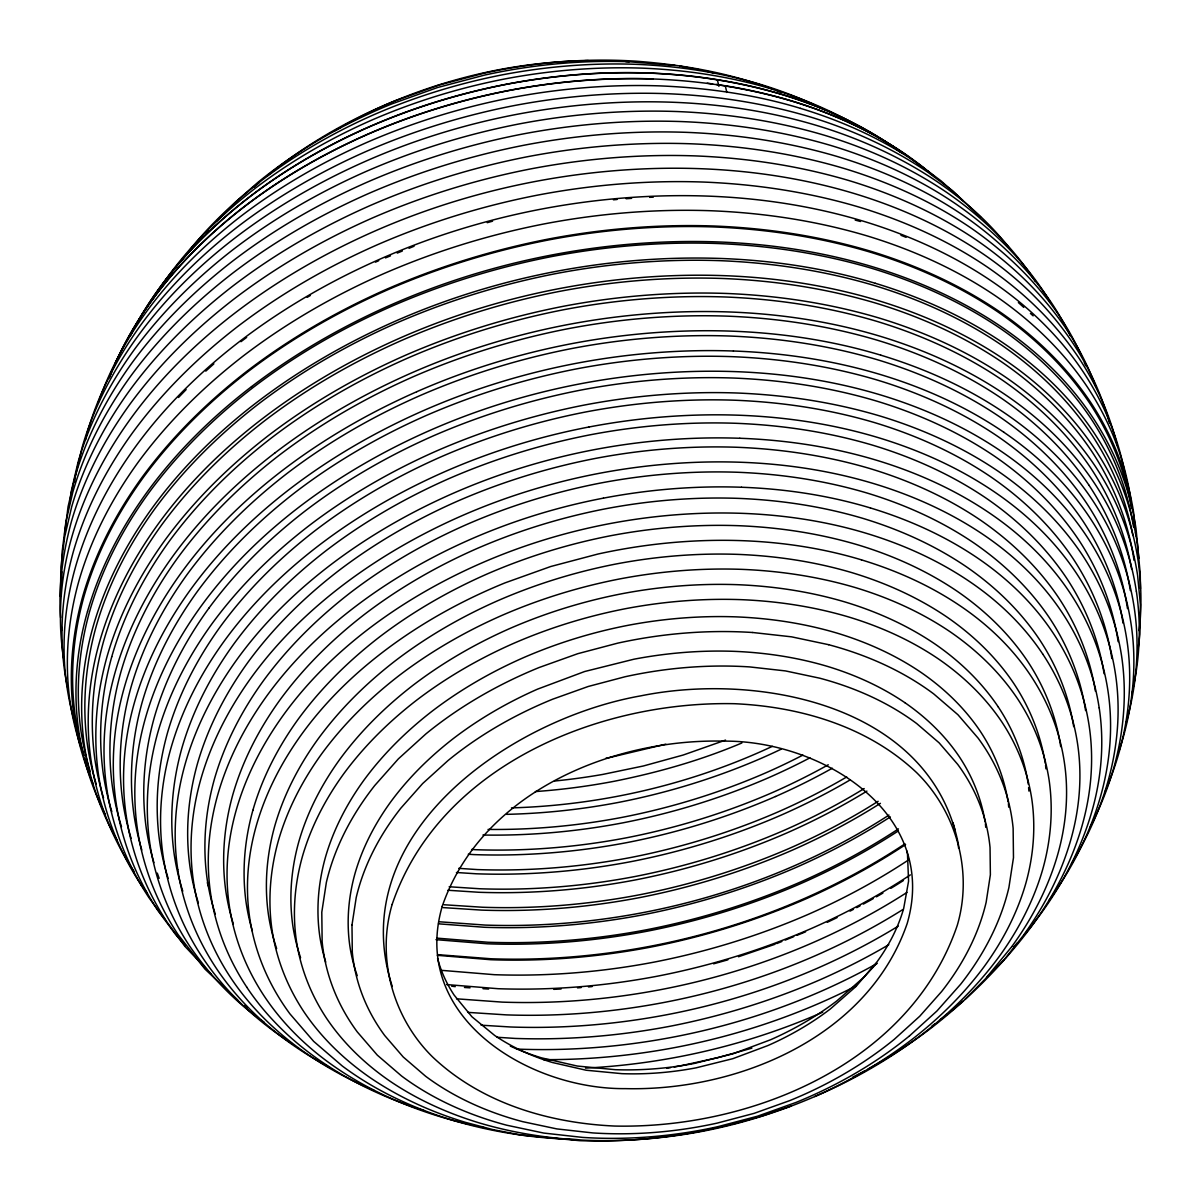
<?xml version="1.0" encoding="UTF-8"?>
<svg xmlns="http://www.w3.org/2000/svg" width="1201" height="1201" viewBox="0 0 1201 1201"><rect width="100%" height="100%" fill="white"/><g stroke="black" fill="none" stroke-linecap="round" stroke-linejoin="round"><path stroke-width="1.5" d="M60.425 596.552L60.891 566.872L64.659 536.922L71.655 506.897A537.733 378.24 -13.3 0 1 130.158 389.74C159.132 350.362 194.247 315.863 232.874 286.003A537.733 378.24 -13.3 0 1 369.953 205.641C420.575 183.603 473.554 167.254 527.734 156.67A537.733 378.24 -13.3 0 1 691.025 143.79C742.638 145.846 794.026 153.608 843.582 168.305A537.733 378.24 -13.3 0 1 970.723 227.83C1005.402 251.79 1036.253 281.394 1059.792 316.464A537.733 378.24 -13.3 0 1 1081.425 355.571M61.701 580.924L61.836 571.736M62.017 560.717L62.152 551.529L65.89 521.85L72.826 492.11A532.779 374.757 -13.3 0 1 130.789 376.033C159.493 337.016 194.292 302.832 232.559 273.243A532.779 374.757 -13.3 0 1 368.377 193.616C418.533 171.788 471.017 155.59 524.702 145.096A532.779 374.757 -13.3 0 1 686.492 132.35C737.624 134.377 788.547 142.063 837.637 156.625A532.779 374.757 -13.3 0 1 963.607 215.61C997.971 239.344 1028.536 268.679 1051.866 303.418A532.779 374.757 -13.3 0 1 1070.181 335.544M1139.149 630.69C1141.926 607.075 1141.4 583.131 1137.947 559.606A541.366 380.792 -13.3 0 0 1095.192 449.594C1071.742 414.12 1040.501 384.23 1005.462 360.3A541.366 380.792 -13.3 0 0 877.346 300.34C827.504 285.298 775.651 277.521 723.663 275.645A541.366 380.792 -13.3 0 0 559.141 288.63C504.54 299.094 451.096 315.593 400.188 337.961A541.366 380.792 -13.3 0 0 262.088 418.939C223.056 448.829 187.596 483.643 158.607 523.441A541.366 380.792 -13.3 0 0 99.683 641.484C88.544 680.246 85.106 721.321 91.171 761.254A541.366 380.792 -13.3 0 0 133.942 871.28M64.599 534.265L68.052 506.762L74.912 477.337A526.864 370.584 -13.3 0 1 132.23 362.567C160.619 323.97 195.027 290.177 232.874 260.917A526.864 370.584 -13.3 0 1 367.176 182.177C416.777 160.589 468.69 144.57 521.759 134.197A526.864 370.584 -13.3 0 1 681.763 121.586C732.325 123.598 782.677 131.194 831.227 145.591A526.849 370.584 -13.3 0 1 955.801 203.93C989.774 227.394 1019.994 256.398 1043.068 290.762A526.849 370.584 -13.3 0 1 1049.914 301.676M69.808 502.513L71.174 491.644L77.945 462.61A519.943 365.72 -13.3 0 1 134.512 349.341C162.525 311.269 196.484 277.911 233.835 249.027A519.943 365.72 -13.3 0 1 366.38 171.323C415.321 150.02 466.558 134.212 518.937 123.973A519.943 365.72 -13.3 0 1 676.824 111.528C726.725 113.51 776.416 121.016 824.336 135.218A519.943 365.72 -13.3 0 1 947.274 192.791C980.797 215.94 1010.626 244.569 1033.4 278.482A519.943 365.72 -13.3 0 1 1035.382 281.529M1137.947 650.101L1139.929 634.248L1140.395 604.568L1137.602 575.339A537.733 378.24 -13.3 0 0 1095.177 466.138C1071.637 431.069 1040.787 401.464 1006.108 377.504A537.733 378.24 -13.3 0 0 878.967 317.98C829.411 303.268 778.008 295.536 726.41 293.464A537.733 378.24 -13.3 0 0 563.104 306.345C508.939 316.929 455.96 333.277 405.337 355.316A537.733 378.24 -13.3 0 0 268.258 435.678C229.631 465.538 194.517 500.036 165.528 539.414A537.733 378.24 -13.3 0 0 107.039 656.572C96.245 695.154 92.837 735.748 98.602 775.471A537.733 378.24 -13.3 0 0 141.027 884.672M74.477 481.871L75.032 478.313M75.303 476.527L81.968 447.943A511.626 359.88 -13.3 0 1 137.665 336.4C165.047 298.764 198.585 265.886 235.456 237.618A511.611 359.865 -13.3 0 1 365.975 161.099C414.075 139.947 464.592 124.379 516.19 114.47A511.611 359.865 -13.3 0 1 671.674 102.22C720.795 103.977 769.811 111.348 816.92 125.535A511.611 359.865 -13.3 0 1 937.981 182.222C965.064 200.822 989.954 222.936 1010.041 249.012M1131.852 694.133L1132.543 690.83M1133.219 687.527C1140.049 655.956 1141.1 623.169 1136.356 591.222M85.376 440.302L87.012 433.276A502.964 353.785 -13.3 0 1 141.733 323.7C168.831 286.874 201.678 254.597 237.813 226.659A502.964 353.785 -13.3 0 1 366.02 151.506C413.369 130.894 462.925 115.596 513.593 105.688A502.964 353.785 -13.3 0 1 666.33 93.663C714.595 95.585 762.665 102.836 809.024 116.572A502.964 353.785 -13.3 0 1 927.938 172.268L952.543 190.659L980.857 217.426M111.753 656.752C101.064 694.974 97.686 735.192 103.391 774.54A532.779 374.757 -13.3 0 0 111.813 811.636M252.871 810.315C244.404 840.565 241.746 872.391 246.25 903.527A421.521 296.497 -13.3 0 0 252.375 931.06M87.538 611.369C76.324 650.507 72.826 691.986 78.951 732.31A546.68 384.53 -13.3 0 0 105.178 814.188M1125.907 723.768C1136.716 686.071 1140.079 646.123 1134.164 607.286A526.473 370.328 -13.3 0 0 1092.58 500.292C1069.776 465.793 1039.405 436.729 1005.327 413.459A526.473 370.313 -13.3 0 0 880.738 355.151M1032.695 924.455L1040.862 913.661A468.345 329.434 -13.3 0 0 1091.844 811.531C1101.482 778.008 1104.455 742.473 1099.2 707.914M1011.782 946.628L985.375 978.845L965.169 999.247M180.165 262.238L186.831 253.771M189.052 250.964C209.95 224.257 235.201 201.288 261.788 180.375A438.905 308.732 -13.3 0 1 373.676 114.786C414.991 96.801 458.242 83.454 502.453 74.807A438.92 308.732 -13.3 0 1 635.734 64.314C677.859 65.98 719.804 72.315 760.263 84.31A438.905 308.732 -13.3 0 1 825.057 110.012M208.959 608.081C236.057 571.256 268.904 538.979 305.039 511.056A502.964 353.785 -13.3 0 1 433.246 435.888C480.595 415.276 530.151 399.993 580.819 390.085A502.964 353.785 -13.3 0 1 733.556 378.045C781.821 379.966 829.891 387.217 876.25 400.969A502.964 353.785 -13.3 0 1 995.164 456.65C1027.606 479.049 1056.46 506.747 1078.483 539.549A502.964 353.785 -13.3 0 1 1118.161 641.679M1024.048 935.099L1031.674 925.806M1005.102 958.623L1022.877 936.059A438.59 308.507 -13.3 0 0 1070.616 840.43C1079.639 809.039 1082.431 775.756 1077.507 743.389A438.59 308.507 -13.3 0 0 1042.873 654.26M206.107 232.829L208.449 230.187M1013.809 946.868L1017.262 942.965M178.514 397.471L186.125 389.604M876.009 964.088L864.165 976.968L836.857 1000.898A260.107 182.957 -13.3 0 1 770.562 1039.766L733.226 1053.727L694.253 1063.455A260.107 182.957 -13.3 0 1 615.257 1069.686L577.231 1066.038L541.471 1057.841A260.107 182.957 -13.3 0 1 510.335 1046.101M216.675 220.999L235.651 201.873L257.795 182.462A420.23 295.596 -13.3 0 1 391.811 103.917L437.509 87.538L484.709 75.062A420.665 295.896 -13.3 0 1 628.678 61.716L675.202 65.424M1004.051 959.794L987.222 976.968M205.776 371.124L213.868 363.858M253.996 187.176L259.281 182.537M909.442 1035.953L936.915 1011.017L960.59 984.31A355.286 249.913 -13.3 0 0 1008.915 887.464L1013.479 857.679L1013.134 828.27A355.301 249.913 -13.3 0 0 978.034 738.03L957.948 714.745L933.702 693.893A355.301 249.913 -13.3 0 0 828.6 644.697M951.282 1011.062L963.052 1001.094M251.549 386.617C212.142 416.837 176.322 451.981 147.047 492.17A546.68 384.53 -13.3 0 0 87.553 611.369M274.999 452.867C236.627 482.292 201.753 516.505 173.244 555.658A532.388 374.472 -13.3 0 0 115.296 671.734C104.337 709.851 100.959 750.25 106.919 789.522A532.388 374.472 -13.3 0 0 148.984 897.717L164.822 919.335M940.413 1019.664L947.199 1014.29M416.702 391.736C466.213 369.968 518.171 353.935 571.271 343.741A526.473 370.313 -13.3 0 1 731.274 331.146C781.836 332.947 832.263 340.544 880.738 355.136M822.73 1012.173C776.672 1032.425 728.301 1047.347 678.88 1056.82A489.978 344.642 -13.3 0 1 585.457 1068.109M725.539 740.101L683.219 755.024L643.316 765.998L602.782 774.42A469.171 330.005 -13.3 0 1 554.517 781.025M385.461 257.9L390.505 255.843M397.231 253.096L402.29 251.039M409.016 248.307L414.06 246.25M741.873 742.969C700.889 760.353 657.863 772.528 614.251 781.266A481.391 338.607 -13.3 0 1 535.376 791.564M775.531 796.503C727.986 817.205 678.205 832.563 627.312 842.517A505.201 355.361 -13.3 0 1 473.885 854.602L468.285 854.241M776.792 943.551L781.881 941.479M785.259 940.098L793.726 936.66M797.119 935.279L805.586 931.826M738.51 956.747L775.095 944.241M791.234 1106.001L761.974 1115.999L732.055 1124.361M665.804 744.155L609.447 757.591A468.345 329.434 -13.3 0 1 605.874 758.251M751.856 1048.173L717.853 1057.661L681.507 1065.647A481.031 338.352 -13.3 0 1 674.196 1066.998M487.231 222.68L492.545 221.194M713.619 963.818L727.866 959.824M730.268 1124.752L701.684 1131.042A402.2 282.896 -13.3 0 1 579.558 1140.665L520.754 1135.02L492.575 1129.54L465.448 1122.35A402.2 282.896 -13.3 0 1 370.358 1077.822C344.417 1059.898 321.343 1037.754 303.733 1011.527A402.185 282.896 -13.3 0 1 272.011 929.859C267.703 900.149 270.255 869.794 278.317 840.925A402.185 282.896 -13.3 0 1 322.063 753.312C343.741 723.858 370.013 698.051 398.897 675.713A402.185 282.896 -13.3 0 1 501.433 615.618C539.279 599.134 578.912 586.899 619.431 578.987A402.185 282.896 -13.3 0 1 741.557 569.349C780.17 570.895 818.602 576.69 855.667 587.679A402.2 282.896 -13.3 0 1 950.757 632.206C976.698 650.131 999.772 672.275 1017.382 698.502A402.185 282.896 -13.3 0 1 1049.119 780.17C1053.412 809.879 1050.875 840.235 1042.798 869.089A402.185 282.896 -13.3 0 1 999.052 956.717C977.374 986.171 951.117 1011.978 922.218 1034.316A402.185 282.896 -13.3 0 1 819.698 1094.411C782.286 1110.925 743.179 1123.445 703.02 1131.207A380.612 267.718 -13.3 0 1 587.439 1140.319C550.914 1138.863 514.538 1133.369 479.454 1122.965A380.612 267.718 -13.3 0 1 389.469 1080.825C364.924 1063.876 343.081 1042.918 326.417 1018.103A380.612 267.718 -13.3 0 1 296.392 940.803C292.308 912.7 294.725 883.966 302.367 856.658A380.612 267.718 -13.3 0 1 343.771 773.729C364.278 745.866 389.139 721.441 416.477 700.303A380.612 267.718 -13.3 0 1 513.503 643.421C549.322 627.823 586.824 616.248 625.181 608.757A380.612 267.718 -13.3 0 1 740.762 599.644C777.287 601.101 813.662 606.595 848.747 616.999A380.612 267.718 -13.3 0 1 938.732 659.139C963.277 676.088 985.12 697.045 1001.784 721.861A380.612 267.718 -13.3 0 1 1031.809 799.16C1035.878 827.264 1033.476 855.998 1025.834 883.305A380.612 267.718 -13.3 0 1 984.43 966.235C963.923 994.098 939.062 1018.523 911.724 1039.661A380.612 267.718 -13.3 0 1 814.698 1096.543M588.91 427.001C539.249 436.533 490.639 451.531 444.34 471.888A492.425 346.368 -13.3 0 0 318.73 545.539C283.211 572.742 250.964 604.403 224.587 640.598A492.425 346.368 -13.3 0 0 170.992 747.968C160.874 783.217 157.736 820.583 163.261 856.913A492.425 346.368 -13.3 0 0 202.158 956.987C223.491 989.264 251.895 1016.436 283.766 1038.204A492.41 346.368 -13.3 0 0 292.308 1043.834M603.442 498.13C557.624 506.927 512.782 520.754 470.071 539.534A453.648 319.091 -13.3 0 0 341.519 617.494C313.776 640.253 288.525 666.15 267.358 695.169A454.233 319.511 -13.3 0 0 217.921 794.206C209.755 822.775 206.452 852.785 209.259 882.405A453.648 319.091 -13.3 0 0 246.685 987.012M733.421 351.007C783.307 352.809 833.089 360.285 880.933 374.697A519.553 365.449 -13.3 0 1 1003.871 432.27M739.816 438.26C786.009 439.941 832.083 446.862 876.37 460.193A481.031 338.352 -13.3 0 1 990.209 513.503C1021.36 534.73 1049.089 561.317 1069.941 592.829A481.031 338.352 -13.3 0 1 1107.922 690.59C1113.342 726.08 1110.249 762.575 1100.386 797.014A481.031 338.352 -13.3 0 1 1049.013 900.495M741.497 487.246C785.109 488.822 828.63 495.352 870.455 507.963M516.49 1049.013L519.898 1049.194A504.825 355.091 -13.3 0 0 673.326 1037.079C724.248 1027.335 774.075 1011.948 821.544 991.08A504.825 355.091 -13.3 0 0 877.315 963.337M563.419 1138.998C525.903 1137.167 488.552 1131.027 452.552 1120.233M566.902 1139.179L572.126 1139.434A420.665 295.896 -13.3 0 0 577.396 1139.569M625.691 61.611L629.219 61.836M471.603 849.452L475.281 849.692A498.28 350.497 -13.3 0 0 626.592 837.773C676.794 827.954 725.899 812.807 772.798 792.39A498.28 350.497 -13.3 0 0 828.255 764.782M458.752 868.353L477.428 869.584A505.201 355.361 -13.3 0 0 630.84 857.484C681.748 847.531 731.514 832.173 779.074 811.471A505.201 355.361 -13.3 0 0 846.705 776.957M456.44 872.496L476.242 873.788A511.116 359.519 -13.3 0 0 631.456 861.552C682.949 851.479 733.301 835.941 781.416 814.999A511.116 359.519 -13.3 0 0 849.843 780.08M449.174 886.758L479.769 888.755A511.116 359.519 -13.3 0 0 634.984 876.52C686.477 866.446 736.844 850.908 784.959 829.966A511.116 359.519 -13.3 0 0 864.18 788.562M447.883 890.256L478.779 892.268A516.085 363.002 -13.3 0 0 635.494 879.913C687.482 869.764 738.33 854.061 786.91 832.924A516.085 363.002 -13.3 0 0 866.912 791.114M444.145 904.758L482.322 907.235A516.085 363.002 -13.3 0 0 639.037 894.88C691.025 884.732 741.873 869.029 790.453 847.891A516.085 363.002 -13.3 0 0 878.141 801.292M443.034 907.596L481.511 910.103A520.108 365.84 -13.3 0 0 639.442 897.642C691.836 887.404 743.089 871.596 792.044 850.278A520.093 365.84 -13.3 0 0 880.408 803.334M464.472 987.477L470.026 987.838M483.012 988.693L488.582 989.054M497.154 1037.259L515.154 1038.43A511.116 359.519 -13.3 0 0 670.368 1026.194C721.861 1016.121 772.228 1000.583 820.343 979.641A511.116 359.519 -13.3 0 0 888.755 944.722M752.652 632.492L791.519 636.83L828.615 644.682M467.805 1012.368L506.282 1014.875A519.718 365.569 -13.3 0 0 664.243 1002.415C716.652 992.371 767.949 976.518 816.83 955.05A519.718 365.569 -13.3 0 0 902.882 909.547M481.091 1025.189L510.635 1026.99A515.709 362.747 -13.3 0 0 667.366 1014.62C719.369 1004.652 770.276 988.933 818.767 967.631A515.709 362.747 -13.3 0 0 898.288 926.106M439.701 921.798L485.054 925.07A519.718 365.569 -13.3 0 0 643 912.61C695.424 902.567 746.722 886.713 795.587 865.245A519.718 365.569 -13.3 0 0 888.98 815.074M438.29 954.69L491.059 958.773A525.032 369.308 -13.3 0 0 650.627 946.193C703.576 936.044 755.414 920.041 804.775 898.348A525.032 369.308 -13.3 0 0 904.969 843.838M456.5 998.812L502.123 1002.114A522.825 367.761 -13.3 0 0 661.015 989.579C713.739 979.476 765.352 963.532 814.518 941.929A522.825 367.761 -13.3 0 0 906.995 892.403M899.759 151.701L892.598 146.342A468.69 329.674 -13.3 0 0 781.776 94.459C738.585 81.638 693.788 74.882 648.81 73.096A468.69 329.674 -13.3 0 0 506.477 84.31C459.262 93.543 413.084 107.79 368.962 126.991A468.69 329.674 -13.3 0 0 249.493 197.039C215.82 223.071 185.224 253.141 159.958 287.459A468.69 329.674 -13.3 0 0 130.113 336.085M928.853 171.893L905.299 154.268A481.391 338.607 -13.3 0 0 791.474 100.989C747.112 87.823 701.114 80.887 654.905 79.041A481.391 338.607 -13.3 0 0 508.729 90.57C460.223 100.043 412.799 114.68 367.476 134.407A481.391 338.607 -13.3 0 0 244.779 206.347C210.19 233.084 178.754 263.965 152.812 299.214A481.391 338.607 -13.3 0 0 113.63 367.341M438.515 923.824L484.423 927.277A523.216 368.031 -13.3 0 0 643.301 914.742C696.01 904.443 747.562 888.53 796.818 867.107A523.216 368.031 -13.3 0 0 890.331 816.905M436.669 938.116L487.951 942.245A523.216 368.031 -13.3 0 0 646.844 929.709C699.552 919.411 751.105 903.497 800.346 882.074A523.216 368.031 -13.3 0 0 898.453 828.885M435.993 939.662L487.516 943.806A525.422 369.578 -13.3 0 0 647.069 931.225C700.003 920.882 751.766 904.908 801.232 883.381A525.422 369.578 -13.3 0 0 898.213 830.987M437.329 955.32L490.774 959.719A526.744 370.509 -13.3 0 0 650.732 947.109C703.801 936.735 755.699 920.717 805.286 899.144A526.744 370.509 -13.3 0 0 905.584 844.588M440.872 970.288L494.317 974.687A526.744 370.509 -13.3 0 0 654.305 962.076C707.359 951.702 759.257 935.684 808.828 914.111A526.744 370.509 -13.3 0 0 909.142 859.541M446.607 984.565L498.13 988.708A525.422 369.578 -13.3 0 0 657.683 976.128C710.617 965.784 762.38 949.811 811.846 928.283A525.422 369.578 -13.3 0 0 910.358 874.883M451.651 986.186L455.269 986.652M680.066 66.1L701.249 70.108M704.732 70.844L708.23 71.58M470.176 1124.676L473.569 1125.397M482.036 1127.184L485.414 1127.904M709.941 72L713.364 72.856M468.525 1124.256L455.224 1120.968A438.02 308.102 -13.3 0 1 336.82 1068.214C308.387 1048.878 283.121 1024.618 264.085 995.899A438.59 308.507 -13.3 0 1 229.466 906.755C224.512 874.403 227.334 841.12 236.342 809.729A438.59 308.507 -13.3 0 1 284.097 714.1C307.561 681.838 336.31 653.659 367.926 629.414A438.59 308.507 -13.3 0 1 479.815 563.824C521.054 545.689 564.35 532.343 608.577 523.846A438.59 308.507 -13.3 0 1 741.873 513.337C778.924 514.674 815.869 519.718 851.734 529.176A438.02 308.102 -13.3 0 1 970.153 581.945C998.586 601.266 1023.852 625.541 1042.873 654.26M855.232 220.098L860.517 221.494M800.527 108.375C755.204 94.579 707.99 87.943 660.745 85.917A492.785 346.624 -13.3 0 0 511.101 97.716C461.454 107.414 412.904 122.397 366.515 142.589A492.785 346.624 -13.3 0 0 240.891 216.24C205.491 243.608 173.319 275.224 146.762 311.299A492.785 346.624 -13.3 0 0 98.032 403.221M875.334 283.301C825.192 268.198 773.039 260.362 720.75 258.47A544.473 382.984 -13.3 0 0 555.282 271.531C500.367 282.04 446.622 298.644 395.429 321.132A544.473 382.984 -13.3 0 0 256.534 402.575C217.276 432.645 181.606 467.669 152.452 507.693A544.458 382.969 -13.3 0 0 93.183 626.412C81.983 665.384 78.53 706.698 84.625 746.872A544.473 382.984 -13.3 0 0 117.067 840.235M861.492 559.861C822.715 548.181 782.361 542.116 741.918 540.66A420.665 295.896 -13.3 0 0 597.933 554.036L550.734 566.512L505.02 582.875A420.23 295.596 -13.3 0 0 371.034 661.451C345.272 682.513 321.883 706.548 302.247 733.466A421.221 296.287 -13.3 0 0 256.413 825.297C248.832 851.779 245.77 879.627 248.382 907.085A420.23 295.596 -13.3 0 0 289.891 1013.824L313.656 1041.357L342.315 1066.023A420.665 295.896 -13.3 0 0 452.567 1120.203M1003.871 432.27C1037.514 455.224 1067.464 483.913 1089.998 517.946A519.553 365.449 -13.3 0 1 1131.012 623.544C1136.882 661.871 1133.534 701.294 1122.875 738.495A519.553 365.449 -13.3 0 1 1118.867 751.361M904.969 702.735C926.181 717.387 945.052 735.492 959.449 756.945A328.924 231.358 -13.3 0 1 985.12 821.964M256.954 1016.962C230.592 997.43 208.118 972.975 189.563 945.968A502.964 353.785 -13.3 0 1 149.885 843.838C144.51 806.682 147.693 768.715 157.781 732.625A502.964 353.785 -13.3 0 1 212.502 623.049C239.599 586.223 272.447 553.961 308.582 526.023A502.964 353.785 -13.3 0 1 436.789 450.855C484.123 430.243 533.694 414.961 584.362 405.052A502.964 353.785 -13.3 0 1 737.099 393.012C785.364 394.934 833.434 402.185 879.778 415.936A502.964 353.785 -13.3 0 1 998.707 471.618C1031.134 494.016 1059.988 521.714 1082.011 554.517A502.964 353.785 -13.3 0 1 1121.689 656.647C1127.078 693.788 1123.896 731.769 1113.807 767.844A502.964 353.785 -13.3 0 1 1090.343 826.753M261.293 1020.204L264.19 1022.366M244.569 1005.492L247.286 1007.624M237.783 1000.178L204.891 969.012L178.018 934.528A511.611 359.865 -13.3 0 1 137.635 830.552C131.87 792.81 135.158 753.988 145.651 717.357A511.626 359.88 -13.3 0 1 201.363 605.814C228.745 568.193 262.268 535.316 299.139 507.032A511.611 359.865 -13.3 0 1 429.673 430.513C477.773 409.361 528.275 393.793 579.873 383.885A511.611 359.865 -13.3 0 1 735.357 371.634C784.493 373.391 833.494 380.762 880.603 394.949A511.611 359.865 -13.3 0 1 1001.664 451.636C1034.797 474.23 1064.296 502.498 1086.485 536.006A511.611 359.865 -13.3 0 1 1126.868 639.983C1132.648 677.724 1129.345 716.547 1118.852 753.177A511.626 359.88 -13.3 0 1 1105.325 791.099M1018.388 302.547L1023.747 307.381M1030.443 313.431L1033.13 315.848M962.902 200.582L941.164 180.961L917.054 162.931A492.41 346.368 -13.3 0 0 800.512 108.375M211.376 974.476L184.924 946.343L167.434 922.653A519.553 365.449 -13.3 0 1 126.42 817.07C120.55 778.743 123.898 739.321 134.557 702.12A519.553 365.449 -13.3 0 1 191.124 588.835C218.927 550.628 252.991 517.241 290.432 488.522A519.553 365.449 -13.3 0 1 422.992 410.817C471.828 389.334 523.126 373.526 575.519 363.468A519.568 365.449 -13.3 0 1 733.421 351.022M185.404 945.863L175.481 934.378L157.766 910.388A526.473 370.328 -13.3 0 1 116.197 803.379C110.252 764.557 113.645 724.608 124.454 686.912A526.473 370.313 -13.3 0 1 181.771 572.111C209.95 533.409 244.449 499.571 282.4 470.477A526.473 370.328 -13.3 0 1 416.717 391.736M1089.067 485.339C1065.993 450.975 1035.772 421.971 1001.799 398.507A526.849 370.584 -13.3 0 0 877.225 340.183C828.675 325.771 778.323 318.175 727.746 316.163A526.864 370.584 -13.3 0 0 567.758 328.774C514.689 339.147 462.775 355.166 413.174 376.754A526.864 370.584 -13.3 0 0 278.872 455.494C241.026 484.754 206.617 518.562 178.228 557.144A526.864 370.584 -13.3 0 0 120.911 671.929C110.342 709.716 107.009 749.499 112.639 788.411A526.864 370.584 -13.3 0 0 121.496 826.798M998.241 706.894C981.577 682.078 959.734 661.12 935.189 644.156A380.612 267.718 -13.3 0 0 845.204 602.031C810.12 591.613 773.744 586.133 737.219 584.677A380.612 267.718 -13.3 0 0 621.638 593.789C583.296 601.281 545.794 612.855 509.96 628.453A380.612 267.718 -13.3 0 0 412.934 685.336C385.596 706.473 360.735 730.899 340.228 758.762A380.612 267.718 -13.3 0 0 298.824 841.691C291.182 868.999 288.78 897.732 292.849 925.836A380.612 267.718 -13.3 0 0 300.58 957.692M141.027 884.672L147.408 893.319M246.655 987.027C266.352 1016.782 292.549 1041.868 321.943 1061.939A454.248 319.511 -13.3 0 0 414.615 1107.487M207.323 882.72L208.404 886.233M953.024 822.685L954.885 829.621M392.277 986.486C342.705 834.485 510.38 718.889 640.764 695.859C759.497 671.779 931.315 705.332 958.428 844.588L958.563 848.206M725.284 85.796L726.845 92.462M717.327 79.671L718.904 86.322M177.808 869.764C172.404 834.275 175.481 797.779 185.359 763.341A481.031 338.352 -13.3 0 1 237.723 658.448C263.469 623.079 294.996 592.168 329.674 565.581A481.031 338.352 -13.3 0 1 452.387 493.641C497.619 473.749 545.104 459.112 593.624 449.79A481.031 338.352 -13.3 0 1 739.816 438.275M1135.005 526.518L1133.759 513.473A548.407 385.746 -13.3 0 0 1090.478 402.11C1066.473 366.35 1035.022 336.16 999.652 311.735A548.407 385.746 -13.3 0 0 869.989 251.024C819.442 236.027 767.034 228.13 714.4 226.028A548.407 385.746 -13.3 0 0 547.866 239.149C492.62 249.958 438.59 266.622 386.962 289.096A548.407 385.746 -13.3 0 0 247.166 371.049C207.773 401.509 171.968 436.699 142.409 476.857A548.407 385.746 -13.3 0 0 82.749 596.327C71.745 635.674 68.277 677.079 74.147 717.582A548.407 385.746 -13.3 0 0 92.867 783.367M1135.53 532.118L1135.891 535.841M1131.357 505.876L1130.636 498.415A548.842 386.061 -13.3 0 0 1087.325 386.962C1063.305 351.172 1031.809 320.967 996.425 296.512A548.842 386.046 -13.3 0 0 866.642 235.756C816.064 220.744 763.611 212.847 710.947 210.745A548.842 386.046 -13.3 0 0 544.263 223.896C488.972 234.69 434.897 251.384 383.239 273.873A548.842 386.046 -13.3 0 0 243.323 355.901C203.9 386.377 168.065 421.596 138.49 461.785A548.842 386.046 -13.3 0 0 78.786 581.359C67.766 620.737 64.314 662.171 70.183 702.705A548.842 386.046 -13.3 0 0 80.542 746.271M1045.576 765.202L1045.921 768.85M1028.596 787.631L1028.927 791.084M1008.405 803.664L1008.735 807.192M985.405 823.736L985.751 827.324M60.575 617.569C58.279 585.292 63.007 552.88 71.369 521.729A541.756 381.077 -13.3 0 1 130.308 403.701C159.493 364.023 194.877 329.269 233.805 299.169A541.756 381.077 -13.3 0 1 371.905 218.207C422.902 196.003 476.272 179.534 530.857 168.876A541.756 381.077 -13.3 0 1 695.379 155.905C747.367 157.977 799.145 165.783 849.077 180.6A541.756 381.077 -13.3 0 1 977.164 240.575C1012.113 264.7 1043.189 294.53 1066.908 329.855A541.771 381.077 -13.3 0 1 1095.762 386.422M61.461 626.772L61.806 630.465M1138.863 558.435L1136.011 528.68A546.68 384.53 -13.3 0 0 1092.835 417.588C1069.145 381.753 1037.604 351.578 1002.235 327.423A546.68 384.53 -13.3 0 0 872.857 266.862C822.52 251.685 770.156 243.833 717.658 241.926A546.68 384.53 -13.3 0 0 551.514 255.047C496.373 265.601 442.418 282.265 391.016 304.859A546.68 384.53 -13.3 0 0 251.549 386.632M1140.44 588.685L1140.244 573.703L1137.422 544.068A544.473 382.984 -13.3 0 0 1094.411 433.411C1070.827 397.726 1039.405 367.671 1004.171 343.621A544.473 382.984 -13.3 0 0 875.319 283.301M109.036 378.105A474.155 333.518 -13.3 0 1 113.224 367.821M114.726 364.398A474.155 333.518 -13.3 0 1 653.089 78.891M707.179 83.199A474.155 333.518 -13.3 0 1 712.643 83.92M716.276 84.43A474.155 333.518 -13.3 0 1 925.581 169.191M928.373 171.443A474.155 333.518 -13.3 0 1 935.189 177.208M109.531 377.324A481.391 338.607 -13.3 0 1 112.218 370.659M129.903 336.1A461.649 324.72 -13.3 0 1 902.597 153.338M131.089 838.283A519.943 365.72 -13.3 0 1 122.862 802.088C117.293 763.686 120.595 724.428 131.029 687.137A519.943 365.72 -13.3 0 1 187.581 573.853C215.61 535.781 249.553 502.423 286.919 473.539A519.943 365.72 -13.3 0 1 419.449 395.85C468.39 374.532 519.628 358.724 572.006 348.485A519.943 365.72 -13.3 0 1 729.893 336.04C779.794 338.036 829.486 345.528 877.406 359.745A519.943 365.72 -13.3 0 1 1000.343 417.302C1033.881 440.467 1063.711 469.081 1086.47 502.994A519.943 365.72 -13.3 0 1 1127.484 608.577M903.422 880.528A526.744 370.509 -13.3 0 1 890.857 888.335M882.885 893.079A526.744 370.509 -13.3 0 1 876.43 896.817M873.187 898.663A526.744 370.509 -13.3 0 1 863.354 904.098M860.036 905.869A526.744 370.509 -13.3 0 1 856.718 907.641M853.386 909.382A526.744 370.509 -13.3 0 1 850.038 911.124M837.067 917.609A526.744 370.509 -13.3 0 1 827.249 922.308M592.123 986.561A526.744 370.509 -13.3 0 1 588.46 986.922M581.164 987.567A526.744 370.509 -13.3 0 1 577.516 987.868M561.107 988.963A526.744 370.509 -13.3 0 1 553.826 989.339M1089.067 485.339A526.849 370.584 -13.3 0 1 1130.351 590.562M856.403 985.766A497.92 350.242 -13.3 0 1 822.34 1001.934C775.531 1022.516 726.365 1037.664 676.163 1047.317A497.92 350.227 -13.3 0 1 543.513 1059.627M111.753 656.752A532.779 374.757 -13.3 0 1 169.701 540.675C198.42 501.658 233.204 467.474 271.486 437.885A532.779 374.757 -13.3 0 1 407.304 358.273C457.446 336.43 509.945 320.232 563.614 309.738A532.779 374.757 -13.3 0 1 725.404 296.992C776.537 299.034 827.459 306.705 876.565 321.267A532.779 374.757 -13.3 0 1 1002.535 380.252C1036.883 403.986 1067.449 433.321 1090.778 468.06A532.779 374.757 -13.3 0 1 1131.627 569.109M275.014 452.867A532.388 374.472 -13.3 0 1 410.832 373.241C460.884 351.232 513.443 335.034 567.127 324.72A532.388 374.472 -13.3 0 1 728.932 311.96C780.049 313.791 831.062 321.478 880.078 336.235A532.388 374.472 -13.3 0 1 1006.048 395.219C1040.531 418.729 1071.217 448.153 1094.306 483.012A532.388 374.472 -13.3 0 1 1136.341 591.222M103.556 797.929A537.733 378.24 -13.3 0 1 95.059 760.503C89.309 720.78 92.702 680.186 103.496 641.604A537.733 378.24 -13.3 0 1 162 524.462C190.974 485.069 226.088 450.57 264.715 420.71A537.733 378.24 -13.3 0 1 401.795 340.348C452.417 318.31 505.396 301.961 559.576 291.378A537.733 378.24 -13.3 0 1 722.867 278.497C774.48 280.554 825.868 288.315 875.424 303.012A537.733 378.24 -13.3 0 1 1002.565 362.537C1037.244 386.497 1068.094 416.101 1091.634 451.171A537.733 378.24 -13.3 0 1 1134.059 560.372M96.2 783.998A541.756 381.077 -13.3 0 1 87.643 746.286C81.833 706.263 85.271 665.369 96.14 626.502A541.756 381.077 -13.3 0 1 155.079 508.473C184.263 468.795 219.648 434.041 258.56 403.941A541.756 381.077 -13.3 0 1 396.66 322.979C447.658 300.79 501.042 284.322 555.628 273.648A541.756 381.077 -13.3 0 1 720.135 260.677C772.138 262.749 823.916 270.555 873.848 285.373A541.756 381.077 -13.3 0 1 1001.934 345.348C1036.868 369.473 1067.959 399.302 1091.679 434.642A541.771 381.077 -13.3 0 1 1132.873 535.556M934.858 1023.898A438.59 308.507 -13.3 0 1 932.051 1025.984M233.354 923.989A438.905 308.732 -13.3 0 1 225.923 891.788C221.209 859.376 224.002 826.228 232.799 794.747A438.905 308.732 -13.3 0 1 280.554 699.117C304.198 666.975 332.872 638.827 364.398 614.447A438.905 308.732 -13.3 0 1 476.287 548.857C517.601 530.857 560.837 517.526 605.064 508.879A438.92 308.732 -13.3 0 1 738.345 498.37C780.47 500.051 822.415 506.372 862.873 518.367A438.905 308.732 -13.3 0 1 966.64 566.962C994.953 586.508 1020.129 610.678 1039.345 639.307A438.905 308.732 -13.3 0 1 1073.694 726.62M603.442 498.145A454.248 319.511 -13.3 0 1 741.482 487.246M424.463 1110.715A454.248 319.511 -13.3 0 1 416.237 1108.043M870.44 507.963A454.248 319.511 -13.3 0 1 977.929 558.285C1007.354 578.342 1033.536 603.442 1053.232 633.197A454.233 319.511 -13.3 0 1 1089.097 725.509C1094.216 759.017 1091.289 793.486 1081.981 826.003A454.233 319.511 -13.3 0 1 1032.515 925.055C1003.751 963.818 969.387 998.346 931.27 1027.951A421.221 296.287 -13.3 0 1 868.128 1069.04M215.279 914.126A454.579 319.751 -13.3 0 1 207.248 879.732C202.384 846.165 205.251 811.846 214.379 779.224A454.579 319.751 -13.3 0 1 263.83 680.186C288.33 646.904 318.01 617.734 350.662 592.483A454.579 319.751 -13.3 0 1 466.543 524.567C509.329 505.936 554.126 492.11 599.915 483.162A454.579 319.751 -13.3 0 1 737.954 472.278C781.596 474.02 825.042 480.565 866.927 492.995A454.579 319.751 -13.3 0 1 974.401 543.317C1003.721 563.569 1029.797 588.595 1049.704 618.245A454.579 319.751 -13.3 0 1 1085.569 710.557M276.635 948.55A402.185 282.896 -13.3 0 1 268.469 914.892C264.16 885.182 266.712 854.827 274.774 825.958A402.185 282.896 -13.3 0 1 318.535 738.345C340.198 708.89 366.47 683.084 395.369 660.745A402.185 282.896 -13.3 0 1 497.89 600.65C535.751 584.166 575.369 571.931 615.888 564.02A402.185 282.896 -13.3 0 1 738.03 554.382C776.627 555.928 815.059 561.723 852.125 572.712A402.2 282.896 -13.3 0 1 947.229 617.239C973.155 635.164 996.23 657.307 1013.839 683.534A402.185 282.896 -13.3 0 1 1045.29 763.401M90.255 771.597A544.864 383.254 -13.3 0 1 81.098 731.889C75.258 691.656 78.711 650.507 89.64 611.414A544.879 383.254 -13.3 0 1 148.924 492.71C178.273 452.807 213.853 417.858 253.006 387.593A544.864 383.254 -13.3 0 1 391.901 306.165C443.184 283.841 496.869 267.283 551.769 256.549A544.864 383.254 -13.3 0 1 717.222 243.503C769.526 245.589 821.604 253.441 871.806 268.333A544.864 383.254 -13.3 0 1 1000.643 328.654C1035.772 352.929 1067.043 382.924 1090.898 418.458A544.879 383.269 -13.3 0 1 1133.594 527.269M86.937 764.286A547.086 384.815 -13.3 0 1 85.181 758.972M84.07 755.414A547.086 384.815 -13.3 0 1 75.423 717.342C69.568 676.929 73.021 635.629 84.01 596.372A547.086 384.815 -13.3 0 1 143.519 477.187C173.004 437.119 208.719 402.02 248.022 371.634A547.071 384.815 -13.3 0 1 387.488 289.891C438.981 267.463 492.89 250.829 548.001 240.065A547.071 384.815 -13.3 0 1 714.13 226.959C766.643 229.061 818.932 236.942 869.344 251.895A547.086 384.815 -13.3 0 1 998.692 312.47C1033.971 336.835 1065.362 366.951 1089.322 402.635A547.086 384.815 -13.3 0 1 1131.582 508.218M252.871 810.315A421.521 296.497 -13.3 0 1 298.719 718.483C321.433 687.618 348.966 660.58 379.246 637.161A421.521 296.497 -13.3 0 1 486.705 574.168C526.383 556.889 567.908 544.083 610.378 535.781A421.521 296.497 -13.3 0 1 738.375 525.693C778.833 527.299 819.127 533.379 857.964 544.894A421.521 296.497 -13.3 0 1 957.632 591.568C984.82 610.333 1009.005 633.543 1027.456 661.045A421.521 296.497 -13.3 0 1 1060.708 746.632M865.05 1070.722A421.221 296.287 -13.3 0 1 852.62 1077.267M1011.782 946.628A421.221 296.287 -13.3 0 0 1057.631 854.797C1065.212 828.315 1068.259 800.467 1065.662 773.009A420.665 295.896 -13.3 0 0 1030.953 676.013C1015.13 652.008 994.683 631.276 971.729 614.071A420.665 295.896 -13.3 0 0 861.477 559.876M437.569 958.473A244.629 172.073 -13.3 0 0 454.143 995.119L471.903 1016.752L494.662 1035.442A244.629 172.073 -13.3 0 0 552.505 1062.525L586.148 1070.226L621.908 1073.664A244.629 172.073 -13.3 0 0 696.205 1067.809L732.865 1058.666L767.964 1045.531A244.629 172.073 -13.3 0 0 830.326 1008.975L856.013 986.456L877.06 961.776A244.629 172.073 -13.3 0 0 903.677 908.466L908.572 881.204L907.506 854.391A244.629 172.073 -13.3 0 0 906.965 851.104M357.222 975.662A328.924 231.358 -13.3 0 1 349.866 946.163C346.338 921.873 348.425 897.027 355.031 873.427A328.924 231.358 -13.3 0 1 390.805 801.773C408.535 777.678 430.018 756.585 453.648 738.315A328.924 231.358 -13.3 0 1 537.493 689.164L584.692 671.509L633.993 659.199A328.924 231.358 -13.3 0 1 733.886 651.332C765.457 652.593 796.894 657.322 827.204 666.315A328.924 231.358 -13.3 0 1 904.969 702.735M588.91 427.016A492.41 346.368 -13.3 0 1 738.57 415.216C785.859 416.912 833.029 424.013 878.366 437.659A492.41 346.368 -13.3 0 1 994.878 492.215C1026.78 513.953 1055.154 541.171 1076.516 573.417A492.425 346.368 -13.3 0 1 1115.384 673.506C1120.938 709.821 1117.771 747.187 1107.667 782.436A492.425 346.368 -13.3 0 1 1071.487 863.699M168.2 878.486A492.785 346.624 -13.3 0 1 159.718 841.946C154.449 805.541 157.571 768.34 167.449 732.985A492.785 346.624 -13.3 0 1 221.059 625.631C247.616 589.541 279.803 557.925 315.202 530.557A492.785 346.624 -13.3 0 1 440.812 456.92C487.201 436.714 535.751 421.746 585.397 412.033A492.785 346.624 -13.3 0 1 735.042 400.233C782.331 402.125 829.441 409.226 874.853 422.692A492.785 346.624 -13.3 0 1 991.365 477.247C1023.147 499.196 1051.415 526.338 1072.988 558.465A492.785 346.624 -13.3 0 1 1111.856 658.538M177.808 869.764A481.031 338.352 -13.3 0 0 215.805 967.526C236.642 999.052 264.4 1025.609 295.521 1046.852A481.031 338.352 -13.3 0 0 330.23 1067.779M182.777 891.202A481.391 338.607 -13.3 0 1 174.265 854.782C169.116 819.232 172.163 782.887 181.816 748.358A481.391 338.607 -13.3 0 1 234.195 643.481C260.137 608.216 291.573 577.336 326.147 550.598A481.391 338.607 -13.3 0 1 448.859 478.659C494.166 458.932 541.606 444.31 590.096 434.822A481.391 338.607 -13.3 0 1 736.288 423.307C782.482 425.139 828.495 432.075 872.857 445.241A481.391 338.607 -13.3 0 1 986.682 498.535C1017.727 519.973 1045.335 546.47 1066.413 577.876A481.391 338.607 -13.3 0 1 1104.109 673.776M374.307 1090.523A468.345 329.434 -13.3 0 1 308.237 1054.778C277.911 1034.106 250.904 1008.224 230.592 977.554A468.345 329.434 -13.3 0 1 193.616 882.36C188.347 847.816 191.349 812.281 200.957 778.743A468.345 329.434 -13.3 0 1 251.955 676.628C277.026 642.19 307.711 612.09 341.474 586.208A468.345 329.434 -13.3 0 1 460.959 516.16C504.99 496.794 551.229 482.547 598.458 473.479A468.345 329.434 -13.3 0 1 740.792 462.265C785.769 463.871 830.627 470.627 873.758 483.613A468.345 329.434 -13.3 0 1 984.58 535.511C1014.905 556.183 1041.913 582.065 1062.209 612.735A468.345 329.434 -13.3 0 1 1099.185 707.914M198.36 902.852A468.69 329.674 -13.3 0 1 190.073 867.392C185.059 832.773 188.017 797.389 197.429 763.761A468.69 329.674 -13.3 0 1 248.412 661.661C273.678 627.327 304.273 597.257 337.946 571.226A468.69 329.674 -13.3 0 1 457.431 501.192C501.538 481.991 547.716 467.729 594.945 458.512A468.69 329.674 -13.3 0 1 737.264 447.282C782.241 449.084 827.039 455.84 870.23 468.645A468.69 329.674 -13.3 0 1 981.052 520.528C1011.272 541.411 1038.159 567.217 1058.682 597.783A468.69 329.674 -13.3 0 1 1095.387 691.16M752.652 632.507A355.301 249.913 -13.3 0 0 617.689 643.151L577.771 653.689L539.129 667.516A355.301 249.913 -13.3 0 0 425.845 733.946L398.357 758.882L374.682 785.589A355.301 249.913 -13.3 0 0 326.357 882.435L321.793 912.22L322.138 941.629A355.301 249.913 -13.3 0 0 357.237 1031.869L377.324 1055.154L401.569 1076.006A355.301 249.913 -13.3 0 0 506.672 1125.202L543.753 1133.068L582.62 1137.407A355.301 249.913 -13.3 0 0 717.582 1126.748L757.501 1116.209L796.143 1102.383A355.301 249.913 -13.3 0 0 909.427 1035.953M325.726 962.061A356.382 250.679 -13.3 0 1 319.796 936.3C315.983 909.983 318.235 883.065 325.381 857.499A356.382 250.679 -13.3 0 1 364.158 779.854C383.359 753.763 406.629 730.899 432.24 711.097A356.382 250.679 -13.3 0 1 523.081 657.848C556.633 643.241 591.748 632.402 627.658 625.391A356.382 250.679 -13.3 0 1 735.883 616.864C770.081 618.215 804.145 623.349 836.992 633.092A356.382 250.679 -13.3 0 1 921.242 672.56C944.241 688.428 964.673 708.05 980.286 731.289A356.382 250.679 -13.3 0 1 1008.119 801.923M670.533 1067.644A481.031 338.352 -13.3 0 1 666.87 1068.274M141.808 849.993A511.986 360.135 -13.3 0 1 134.092 815.584C128.597 777.768 131.84 739.11 142.123 702.375A511.986 360.135 -13.3 0 1 197.82 590.832C225.413 553.346 258.846 520.498 295.626 492.05A512.001 360.135 -13.3 0 1 426.13 415.546C474.335 394.559 524.777 379.006 576.36 368.917A511.986 360.135 -13.3 0 1 731.829 356.652C780.98 358.619 829.906 365.99 877.09 379.996A511.986 360.135 -13.3 0 1 998.151 436.669C1031.164 459.473 1060.543 487.666 1082.957 521.054A512.001 360.135 -13.3 0 1 1123.055 623.199M159.163 878.291A502.964 353.785 -13.3 0 1 157.301 873.112M153.938 862.678A502.964 353.785 -13.3 0 1 146.357 828.87C140.967 791.714 144.15 753.748 154.238 717.658A502.964 353.785 -13.3 0 1 208.959 608.081M998.241 706.894A380.612 267.718 -13.3 0 1 1028.266 784.193M76.294 727.626A547.986 385.461 -13.3 0 1 67.076 687.648C60.891 647.234 64.434 605.649 75.663 566.407A548.001 385.461 -13.3 0 1 135.338 446.922C164.657 406.629 200.582 371.409 240.08 341.129A547.986 385.461 -13.3 0 1 379.876 259.176C431.399 236.507 485.504 219.828 540.765 209.214A548.001 385.461 -13.3 0 1 707.314 196.093C759.933 197.985 812.431 205.881 862.888 221.074A548.001 385.461 -13.3 0 1 992.551 281.8C1028.041 305.985 1059.642 336.265 1083.407 372.16A548.001 385.461 -13.3 0 1 1125.442 476.166M809.954 757.816A498.28 350.497 -13.3 0 1 769.256 777.422C722.356 797.839 673.266 812.987 623.064 822.805A498.28 350.497 -13.3 0 1 482.937 835.025M832.308 768.22A505.201 355.361 -13.3 0 1 775.531 796.503M1084.368 362.342A537.733 378.24 -13.3 0 1 1085.779 365.75M64.314 662.547A544.473 382.984 -13.3 0 1 63.413 657.052C57.273 616.894 60.786 575.579 71.94 536.607A544.458 382.969 -13.3 0 1 131.224 417.888C160.364 377.85 196.048 342.855 235.291 312.77A544.473 382.984 -13.3 0 1 374.202 231.343C425.394 208.824 479.139 192.25 534.055 181.711A544.473 382.984 -13.3 0 1 699.522 168.665C751.811 170.542 803.964 178.394 854.091 193.481A544.473 382.984 -13.3 0 1 982.928 253.816C1018.193 277.851 1049.584 307.936 1073.199 343.606A544.473 382.984 -13.3 0 1 1109.634 423.458M67.451 687.092A547.086 384.815 -13.3 0 1 64.809 672.44C58.954 632.026 62.407 590.727 73.396 551.469A547.086 384.815 -13.3 0 1 132.906 432.285C162.39 392.217 198.105 357.117 237.408 326.732A547.071 384.815 -13.3 0 1 376.874 244.974C428.367 222.56 482.277 205.926 537.387 195.162A547.071 384.815 -13.3 0 1 703.516 182.057C756.029 184.158 808.318 192.04 858.73 206.992A547.086 384.815 -13.3 0 1 988.078 267.568C1023.357 291.933 1054.748 322.048 1078.693 357.733A547.086 384.815 -13.3 0 1 1115.774 439.686M1116.239 441.488A547.086 384.815 -13.3 0 1 1117.155 445.091M240.951 341.7A547.071 384.815 -13.3 0 1 246.64 337.406M307.171 297.323A547.071 384.815 -13.3 0 1 310.353 295.476M375.463 262.148A547.071 384.815 -13.3 0 1 378.75 260.677M613.441 199.816A547.071 384.815 -13.3 0 1 617.074 199.486M626.141 198.75A547.071 384.815 -13.3 0 1 631.576 198.345M649.681 197.324A547.071 384.815 -13.3 0 1 653.284 197.174M900.975 235.306A547.086 384.815 -13.3 0 1 906.079 237.333M152.227 300.145A454.579 319.751 -13.3 0 1 154.103 297.097M156.986 292.549A454.579 319.751 -13.3 0 1 168.305 276.065C192.791 242.767 222.485 213.613 255.137 188.362A454.579 319.751 -13.3 0 1 371.019 120.43C413.805 101.8 458.587 87.988 504.39 79.026A454.579 319.751 -13.3 0 1 642.43 68.157C686.056 69.883 729.502 76.444 771.402 88.874A454.579 319.751 -13.3 0 1 860.862 127.726M773.789 89.55A420.665 295.896 -13.3 0 0 748.253 80.917C711.848 69.943 674.061 64.043 636.215 61.206A400.954 282.04 -13.3 0 0 483.883 73.231L438.845 85.121L395.234 100.734A400.954 282.04 -13.3 0 0 267.388 175.706M775.441 90.165A420.665 295.896 -13.3 0 1 780.395 92.087M488.041 829.426A490.338 344.897 -13.3 0 0 622.253 817.341C671.644 807.688 719.954 792.78 766.118 772.693A490.338 344.897 -13.3 0 0 802.899 755.099M781.16 749.184A490.338 344.897 -13.3 0 1 762.575 757.726C716.427 777.813 668.101 792.72 618.71 802.373A490.338 344.897 -13.3 0 1 506.687 814.338M772.348 746.346A481.031 338.352 -13.3 0 1 759.047 752.381C713.814 772.288 666.33 786.925 617.824 796.233A481.031 338.352 -13.3 0 1 511.476 807.883M335.169 130.594A380.612 267.718 -13.3 0 1 341.294 127.066M345.933 124.469A380.612 267.718 -13.3 0 1 386.121 104.592C421.956 88.994 459.458 77.419 497.799 69.913A380.612 267.718 -13.3 0 1 581.149 60.726M584.752 60.635A380.612 267.718 -13.3 0 1 588.34 60.56M351.983 925.085L352.298 952.228A327.918 230.652 -13.3 0 0 384.695 1035.517L403.236 1057L425.604 1076.246A327.918 230.652 -13.3 0 0 522.615 1121.644L556.844 1128.91L592.709 1132.918A327.918 230.652 -13.3 0 0 717.282 1123.085L754.123 1113.357L789.778 1100.596A327.918 230.652 -13.3 0 0 894.325 1039.285L919.711 1016.271L941.554 991.621A327.918 230.652 -13.3 0 0 986.156 902.236L990.375 874.748L990.044 847.606A327.918 230.652 -13.3 0 0 957.662 764.316L939.107 742.834L916.738 723.587A327.918 230.652 -13.3 0 0 819.743 678.19L785.499 670.924L749.649 666.915A327.918 230.652 -13.3 0 0 625.075 676.748L588.235 686.477L552.565 699.237A327.918 230.652 -13.3 0 0 448.018 760.548L422.632 783.562L400.804 808.213A327.918 230.652 -13.3 0 0 356.202 897.597L351.983 925.085M392.126 904.473C376.318 958.113 392.877 1017.787 432.51 1056.88C481.226 1103.179 548.917 1123.1 614.822 1126.058C751.331 1129 910.493 1063.44 957.287 925.295C973.11 871.656 956.551 811.981 916.903 772.889C868.203 726.59 800.512 706.668 734.592 703.711C598.083 700.768 438.935 766.328 392.126 904.473M442.223 906.32C410.021 1017.322 528.71 1089.547 625.436 1088.631C738.225 1091.364 868.173 1036.868 907.205 923.449C939.407 812.446 820.703 740.221 723.978 741.137C611.204 738.405 481.256 792.9 442.223 906.32"/></g></svg>
